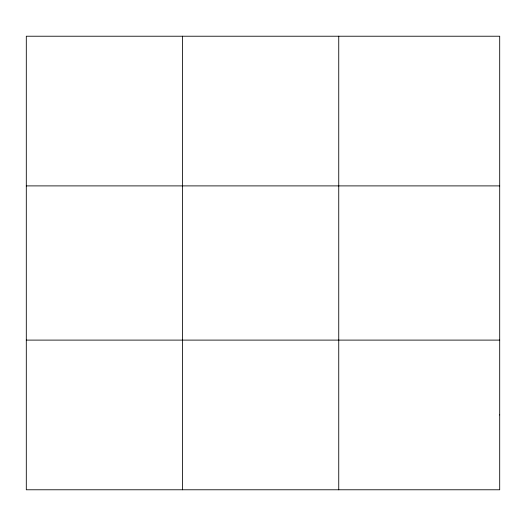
<?xml version="1.0" encoding="UTF-8"?>
<svg xmlns="http://www.w3.org/2000/svg" width="526" height="526" viewBox="0 0 526 526"><rect width="100%" height="100%" fill="white"/><g stroke="black" fill="none" stroke-linecap="round" stroke-linejoin="round"><path stroke-width="0.79" d="M182.522 36.222L182.522 489.778M338.744 36.222L338.744 489.778M26.3 185.895L499.7 185.895M26.3 340.105L499.7 340.105M499.7 414.942L499.7 489.778L26.3 489.778L26.3 36.222L499.7 36.222L499.7 414.942"/></g></svg>
